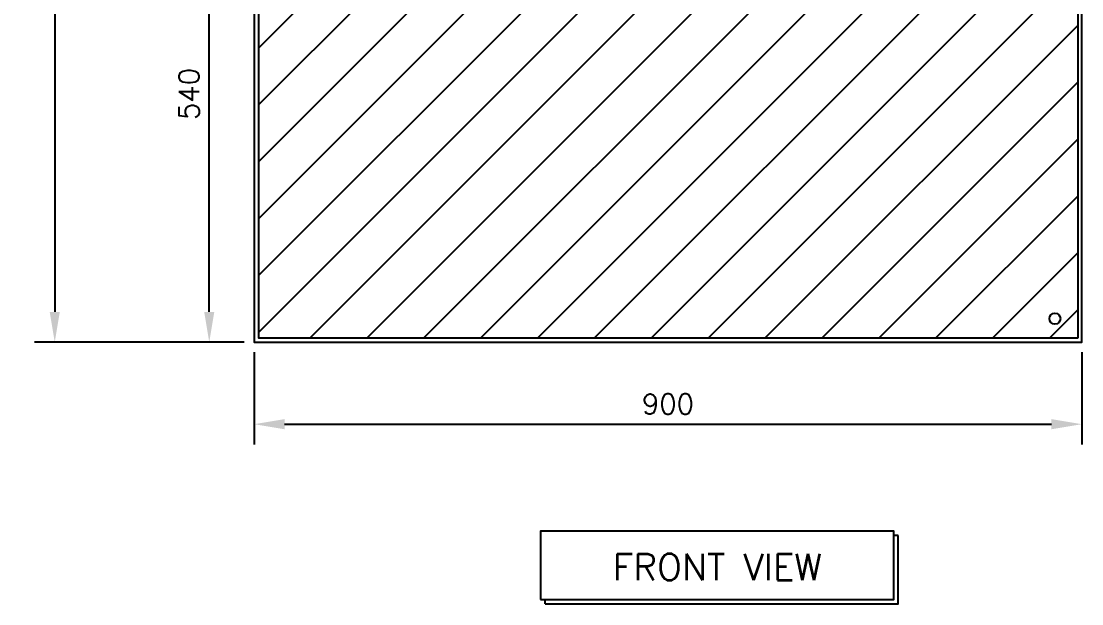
# Model space of a CAD drawing. Header units: millimetres. Extents: x 60229 to 91621, y 21923 to 36546.
# Drawn here: x 67460 to 68614, y 28672 to 29306 of the extents above; entities that cross this region are included whole.
import ezdxf
from ezdxf.enums import TextEntityAlignment as Align

# ---------------------------------------------------------------- set-up
doc = ezdxf.new("R2010")
doc.units = ezdxf.units.MM
doc.layers.add('BOX심벌(제출)500', color=3, linetype='Continuous')
doc.styles.add('GHS', font='romans.shx', dxfattribs={"bigfont": 'ghs.shx'})
doc.styles.add('ROMANS', font='romans.shx', dxfattribs={"bigfont": 'fhg.shx'})
doc.dimstyles.new('STANDARD$0', dxfattribs={"dimscale": 12, "dimtxt": 2, "dimasz": 3, "dimexe": 2, "dimexo": 1, "dimgap": 1, "dimtad": 1, "dimdec": 0, "dimzin": 0, "dimdsep": 46, "dimtxsty": 'ROMANS', "dimcen": 0, "dimclrd": 3, "dimclre": 3, "dimclrt": 7, "dimadec": 0, "dimazin": 0, "dimtfac": 0.5, "dimtdec": 0, "dimtix": 1, "dimtmove": 1, "dimatfit": 3, "dimfxl": 1, "dimtolj": 1, "dimtzin": 0, "dimarcsym": 0})

# ---------------------------------------------------------------- blocks, each defined once
blk = doc.blocks.new('*D157')
at = {"color": 3, "lineweight": -2, "transparency": 16777216}
for p, q in [((67713.7, 28945.6), (67713.7, 28845.4)), ((68613.7, 28945.6), (68613.7, 28845.4)), ((67746.7, 28867.4), (68580.7, 28867.4))]:
    blk.add_line(p, q, dxfattribs=at)
at = {"color": 3, "transparency": 16777216}
for points in [[(67746.7, 28872.9), (67746.7, 28861.9), (67713.7, 28867.4)], [(68580.7, 28872.9), (68580.7, 28861.9), (68613.7, 28867.4)]]:
    blk.add_solid(points, dxfattribs=at)
at = {"lineweight": -2, "transparency": 16777216, "insert": (68163.7, 28889.4), "char_height": 22, "attachment_point": 5, "style": 'ROMANS'}
blk.add_mtext('\\A1;900', dxfattribs=at)
blk = doc.blocks.new('*D165')
at = {"color": 3, "lineweight": -2, "transparency": 16777216}
for p, q in [((67702.7, 29496.6), (67642.8, 29496.6)), ((67664.8, 28989.6), (67664.8, 29463.6)), ((67702.7, 28956.6), (67642.8, 28956.6))]:
    blk.add_line(p, q, dxfattribs=at)
at = {"color": 3, "transparency": 16777216}
for points in [[(67659.3, 29463.6), (67670.3, 29463.6), (67664.8, 29496.6)], [(67659.3, 28989.6), (67670.3, 28989.6), (67664.8, 28956.6)]]:
    blk.add_solid(points, dxfattribs=at)
at = {"lineweight": -2, "transparency": 16777216, "insert": (67642.8, 29226.6), "char_height": 22, "attachment_point": 5, "rotation": 90, "style": 'ROMANS'}
blk.add_mtext('\\A1;540', dxfattribs=at)
blk = doc.blocks.new('*D208')
at = {"color": 3, "lineweight": -2, "transparency": 16777216}
for p, q in [((67702.7, 30556.6), (67474.8, 30556.6)), ((67496.8, 30523.6), (67496.8, 28989.6)), ((67702.7, 28956.6), (67474.8, 28956.6))]:
    blk.add_line(p, q, dxfattribs=at)
at = {"color": 3, "transparency": 16777216}
for points in [[(67491.3, 30523.6), (67502.3, 30523.6), (67496.8, 30556.6)], [(67491.3, 28989.6), (67502.3, 28989.6), (67496.8, 28956.6)]]:
    blk.add_solid(points, dxfattribs=at)
at = {"lineweight": -2, "transparency": 16777216, "insert": (67474.8, 29756.6), "char_height": 22, "attachment_point": 5, "rotation": 90, "style": 'ROMANS'}
blk.add_mtext('\\A1;1600', dxfattribs=at)

msp = doc.modelspace()

# ---------------------------------------------------------------- hatches: boundary and pattern name
at = {"linetype": 'Continuous', "lineweight": -2}
h = msp.add_hatch(dxfattribs=at)
h.set_pattern_fill('ANSI31', color=1, scale=350)
h.set_pattern_definition([(45, (69997.627, 24502.416), (-30.93592, 30.93592), [])])
h.paths.add_polyline_path([(68609.2, 30556.6), (67718.7, 30556.6), (67718.7, 28961.1), (68609.2, 28961.1)])

# ---------------------------------------------------------------- linework, layer by layer
at = {"color": 0, "lineweight": -2}
msp.add_line((68414, 28746.3), (68409.2, 28746.3), dxfattribs=at)
at = {"color": 2, "lineweight": -2}
msp.add_line((68030, 28672.1), (68030, 28676.9), dxfattribs=at)
at = {"color": 1, "linetype": 'Continuous', "lineweight": -2}
msp.add_lwpolyline([(68613.7, 30556.6), (67713.7, 30556.6), (67713.7, 28956.6), (68613.7, 28956.6)], close=True, dxfattribs=at)
at = {"color": 3, "linetype": 'Continuous', "lineweight": -2}
msp.add_lwpolyline([(68609.2, 28961.1), (67718.7, 28961.1), (67718.7, 30551.6), (68609.2, 30551.6)], close=True, dxfattribs=at)
at = {"color": 0, "lineweight": -2}
msp.add_lwpolyline([(68025.2, 28676.9), (68409.2, 28676.9), (68409.2, 28751.1), (68025.2, 28751.1), (68025.2, 28676.9)], close=True, dxfattribs=at)
msp.add_lwpolyline([(68030, 28672.1), (68414, 28672.1), (68414, 28746.3)], dxfattribs=at)
at = {"layer": 'BOX심벌(제출)500', "color": 3, "lineweight": -2}
for p, q in [((68609.2, 30451.6), (68609.2, 28961.1)), ((68609.2, 28961.1), (67868.7, 28961.1))]:
    msp.add_line(p, q, dxfattribs=at)
msp.add_circle((68584.4, 28982.2), 5.98, dxfattribs=at)

# ---------------------------------------------------------------- texts
at = {"color": 3, "lineweight": -2, "style": 'GHS'}
msp.add_text('FRONT VIEW', height=28.8, dxfattribs=at).set_placement((68217.2, 28712.1), align=Align.MIDDLE)

# ---------------------------------------------------------------- dimensions: what is measured, and where the dimension line sits
at = {"lineweight": -2}
for base, p1, p2, picture, middle in [((67496.8, 28956.6), (67713.7, 30556.6), (67713.7, 28956.6), '*D208', (67474.8, 29756.6)), ((67664.8, 29496.6), (67713.7, 28956.6), (67713.7, 29496.6), '*D165', (67642.8, 29226.6))]:
    dim = msp.add_linear_dim(base=base, p1=p1, p2=p2, angle=90, dimstyle='STANDARD$0', override={"dimscale": 11, "dimclrt": 256, "dimfxl": 1.25}, dxfattribs=at)
    dim.commit()
    dim.dimension.update_dxf_attribs({"geometry": picture, "text_midpoint": middle})
dim = msp.add_linear_dim(base=(68613.7, 28867.4), p1=(67713.7, 28956.6), p2=(68613.7, 28956.6), dimstyle='STANDARD$0', override={"dimscale": 11, "dimclrt": 256, "dimfxl": 1.25}, dxfattribs=at)
dim.commit()
dim.dimension.update_dxf_attribs({"geometry": '*D157', "text_midpoint": (68163.7, 28889.4)})

doc.saveas('drawing.dxf')
